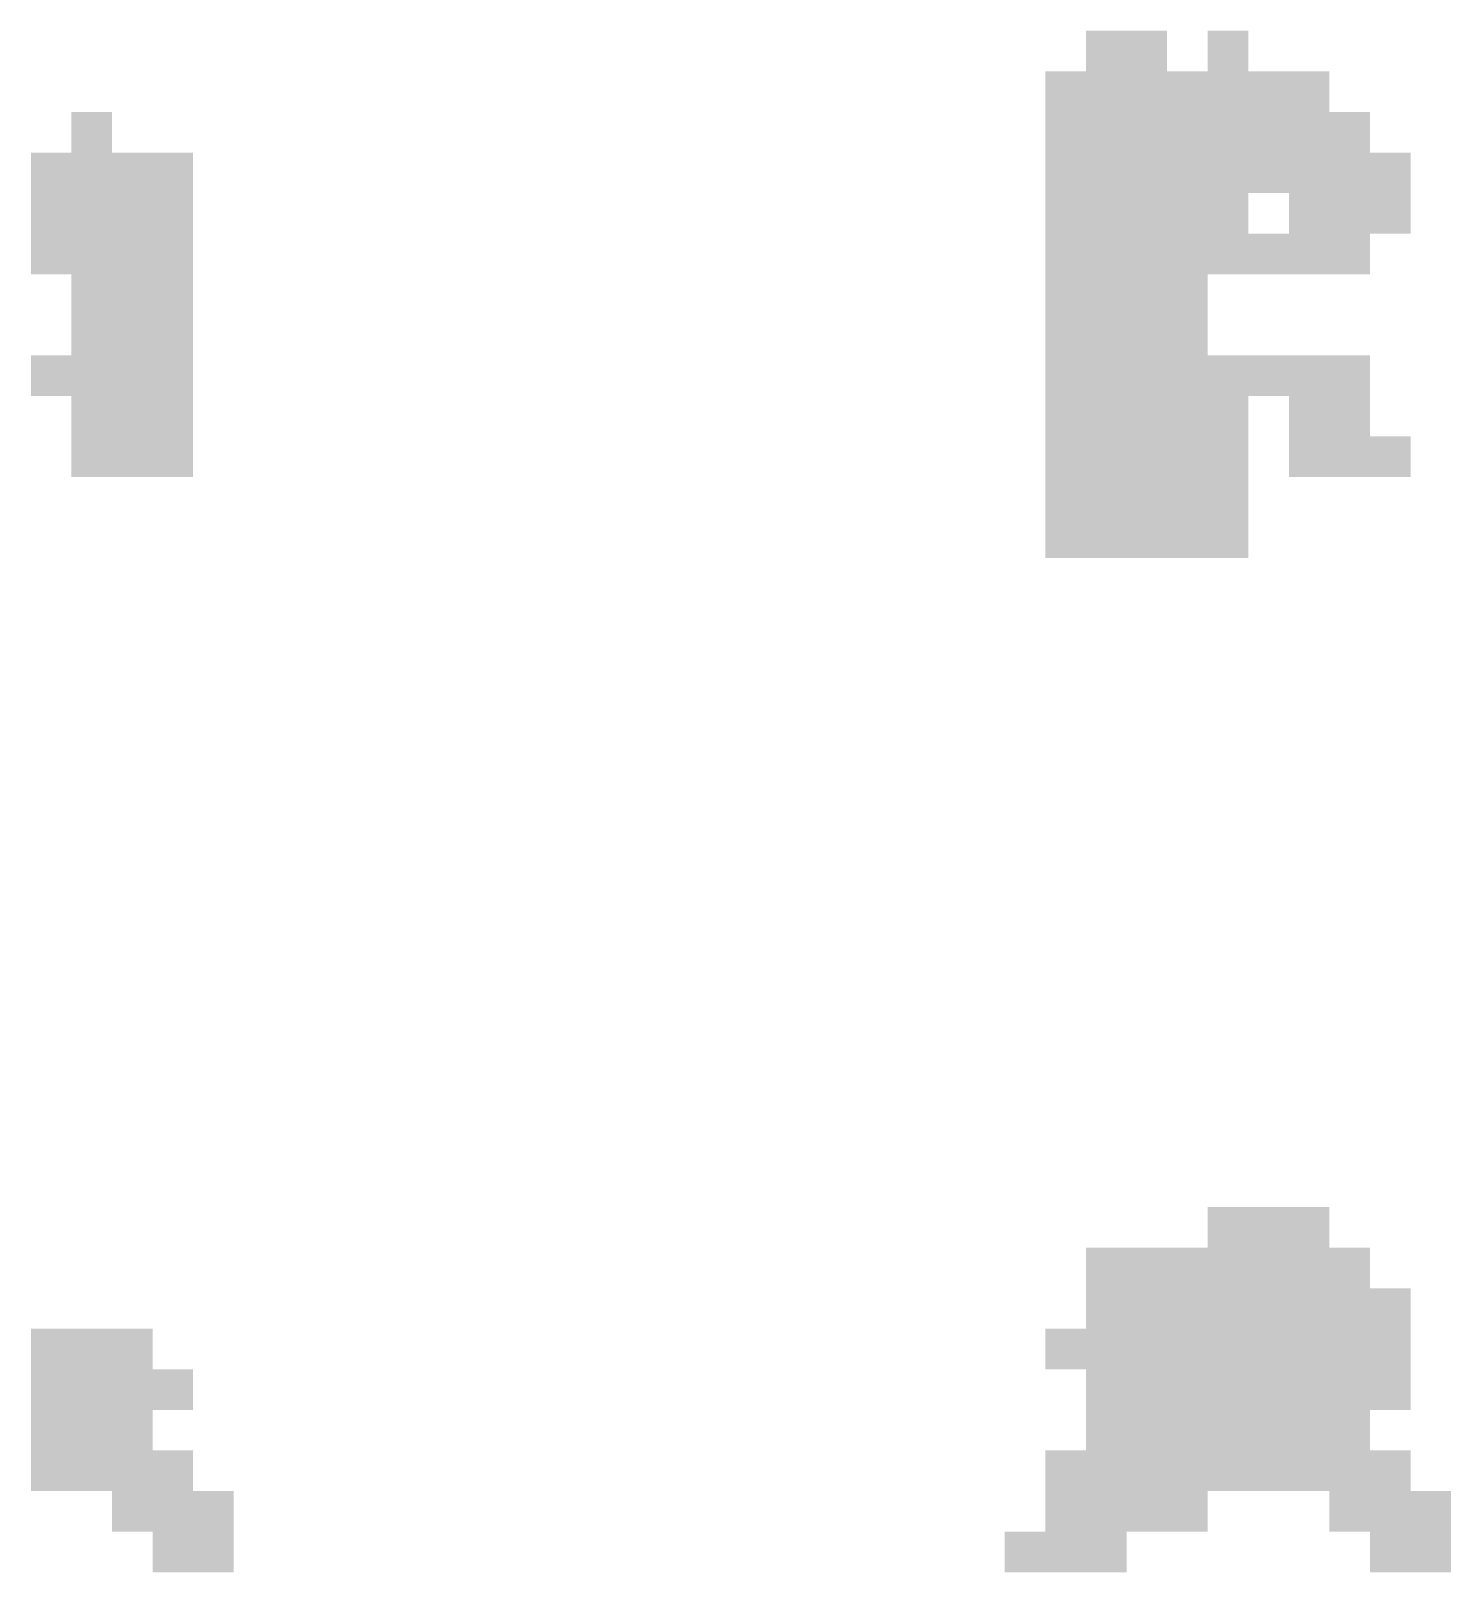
# Model space of a CAD drawing. Header units: metres. Extents: x -0.2 to 72.6, y -0.2 to 14.2.
# Drawn here: x 36.45 to 43.45, y -0.2 to 7.4 of the extents above; entities that cross this region are included whole.
import ezdxf

# ---------------------------------------------------------------- set-up
doc = ezdxf.new("R2010")
doc.units = ezdxf.units.M

msp = doc.modelspace()

# ---------------------------------------------------------------- hatches: boundary and pattern name
at = {"true_color": 0xff0000}
h = msp.add_hatch(color=7, dxfattribs=at)
h.dxf.hatch_style = 1
h.paths.add_polyline_path([(41.65, 7.2), (41.85, 7.2), (41.85, 7.4), (41.65, 7.4)])
h = msp.add_hatch(color=7, dxfattribs=at)
h.dxf.hatch_style = 1
h.paths.add_polyline_path([(41.85, 7.2), (42.05, 7.2), (42.05, 7.4), (41.85, 7.4)])
h = msp.add_hatch(color=7, dxfattribs=at)
h.dxf.hatch_style = 1
h.paths.add_polyline_path([(42.25, 7.2), (42.45, 7.2), (42.45, 7.4), (42.25, 7.4)])
h = msp.add_hatch(color=7, dxfattribs=at)
h.dxf.hatch_style = 1
h.paths.add_polyline_path([(41.45, 7), (41.65, 7), (41.65, 7.2), (41.45, 7.2)])
h = msp.add_hatch(color=7, dxfattribs=at)
h.dxf.hatch_style = 1
h.paths.add_polyline_path([(41.65, 7), (41.85, 7), (41.85, 7.2), (41.65, 7.2)])
h = msp.add_hatch(color=7, dxfattribs=at)
h.dxf.hatch_style = 1
h.paths.add_polyline_path([(41.85, 7), (42.05, 7), (42.05, 7.2), (41.85, 7.2)])
h = msp.add_hatch(color=7, dxfattribs=at)
h.dxf.hatch_style = 1
h.paths.add_polyline_path([(42.05, 7), (42.25, 7), (42.25, 7.2), (42.05, 7.2)])
h = msp.add_hatch(color=7, dxfattribs=at)
h.dxf.hatch_style = 1
h.paths.add_polyline_path([(42.25, 7), (42.45, 7), (42.45, 7.2), (42.25, 7.2)])
h = msp.add_hatch(color=7, dxfattribs=at)
h.dxf.hatch_style = 1
h.paths.add_polyline_path([(42.45, 7), (42.65, 7), (42.65, 7.2), (42.45, 7.2)])
h = msp.add_hatch(color=7, dxfattribs=at)
h.dxf.hatch_style = 1
h.paths.add_polyline_path([(42.65, 7), (42.85, 7), (42.85, 7.2), (42.65, 7.2)])
h = msp.add_hatch(color=7, dxfattribs=at)
h.dxf.hatch_style = 1
h.paths.add_polyline_path([(36.65, 6.8), (36.85, 6.8), (36.85, 7), (36.65, 7)])
h = msp.add_hatch(color=7, dxfattribs=at)
h.dxf.hatch_style = 1
h.paths.add_polyline_path([(41.45, 6.8), (41.65, 6.8), (41.65, 7), (41.45, 7)])
h = msp.add_hatch(color=7, dxfattribs=at)
h.dxf.hatch_style = 1
h.paths.add_polyline_path([(41.65, 6.8), (41.85, 6.8), (41.85, 7), (41.65, 7)])
h = msp.add_hatch(color=7, dxfattribs=at)
h.dxf.hatch_style = 1
h.paths.add_polyline_path([(41.85, 6.8), (42.05, 6.8), (42.05, 7), (41.85, 7)])
h = msp.add_hatch(color=7, dxfattribs=at)
h.dxf.hatch_style = 1
h.paths.add_polyline_path([(42.05, 6.8), (42.25, 6.8), (42.25, 7), (42.05, 7)])
h = msp.add_hatch(color=7, dxfattribs=at)
h.dxf.hatch_style = 1
h.paths.add_polyline_path([(42.25, 6.8), (42.45, 6.8), (42.45, 7), (42.25, 7)])
h = msp.add_hatch(color=7, dxfattribs=at)
h.dxf.hatch_style = 1
h.paths.add_polyline_path([(42.45, 6.8), (42.65, 6.8), (42.65, 7), (42.45, 7)])
h = msp.add_hatch(color=7, dxfattribs=at)
h.dxf.hatch_style = 1
h.paths.add_polyline_path([(42.65, 6.8), (42.85, 6.8), (42.85, 7), (42.65, 7)])
h = msp.add_hatch(color=7, dxfattribs=at)
h.dxf.hatch_style = 1
h.paths.add_polyline_path([(42.85, 6.8), (43.05, 6.8), (43.05, 7), (42.85, 7)])
h = msp.add_hatch(color=7, dxfattribs=at)
h.dxf.hatch_style = 1
h.paths.add_polyline_path([(36.45, 6.6), (36.65, 6.6), (36.65, 6.8), (36.45, 6.8)])
h = msp.add_hatch(color=7, dxfattribs=at)
h.dxf.hatch_style = 1
h.paths.add_polyline_path([(36.65, 6.6), (36.85, 6.6), (36.85, 6.8), (36.65, 6.8)])
h = msp.add_hatch(color=7, dxfattribs=at)
h.dxf.hatch_style = 1
h.paths.add_polyline_path([(36.85, 6.6), (37.05, 6.6), (37.05, 6.8), (36.85, 6.8)])
h = msp.add_hatch(color=7, dxfattribs=at)
h.dxf.hatch_style = 1
h.paths.add_polyline_path([(37.05, 6.6), (37.25, 6.6), (37.25, 6.8), (37.05, 6.8)])
h = msp.add_hatch(color=7, dxfattribs=at)
h.dxf.hatch_style = 1
h.paths.add_polyline_path([(41.45, 6.6), (41.65, 6.6), (41.65, 6.8), (41.45, 6.8)])
h = msp.add_hatch(color=7, dxfattribs=at)
h.dxf.hatch_style = 1
h.paths.add_polyline_path([(41.65, 6.6), (41.85, 6.6), (41.85, 6.8), (41.65, 6.8)])
at = {"true_color": 0x00ff00}
h = msp.add_hatch(color=7, dxfattribs=at)
h.dxf.hatch_style = 1
h.paths.add_polyline_path([(41.85, 6.6), (42.05, 6.6), (42.05, 6.8), (41.85, 6.8)])
h = msp.add_hatch(color=7, dxfattribs=at)
h.dxf.hatch_style = 1
h.paths.add_polyline_path([(42.05, 6.6), (42.25, 6.6), (42.25, 6.8), (42.05, 6.8)])
at = {"true_color": 0xff0000}
h = msp.add_hatch(color=7, dxfattribs=at)
h.dxf.hatch_style = 1
h.paths.add_polyline_path([(42.25, 6.6), (42.45, 6.6), (42.45, 6.8), (42.25, 6.8)])
h = msp.add_hatch(color=7, dxfattribs=at)
h.dxf.hatch_style = 1
h.paths.add_polyline_path([(42.45, 6.6), (42.65, 6.6), (42.65, 6.8), (42.45, 6.8)])
h = msp.add_hatch(color=7, dxfattribs=at)
h.dxf.hatch_style = 1
h.paths.add_polyline_path([(42.65, 6.6), (42.85, 6.6), (42.85, 6.8), (42.65, 6.8)])
h = msp.add_hatch(color=7, dxfattribs=at)
h.dxf.hatch_style = 1
h.paths.add_polyline_path([(42.85, 6.6), (43.05, 6.6), (43.05, 6.8), (42.85, 6.8)])
h = msp.add_hatch(color=7, dxfattribs=at)
h.dxf.hatch_style = 1
h.paths.add_polyline_path([(43.05, 6.6), (43.25, 6.6), (43.25, 6.8), (43.05, 6.8)])
h = msp.add_hatch(color=7, dxfattribs=at)
h.dxf.hatch_style = 1
h.paths.add_polyline_path([(36.45, 6.4), (36.65, 6.4), (36.65, 6.6), (36.45, 6.6)])
at = {"true_color": 0x00ff00}
h = msp.add_hatch(color=7, dxfattribs=at)
h.dxf.hatch_style = 1
h.paths.add_polyline_path([(36.65, 6.4), (36.85, 6.4), (36.85, 6.6), (36.65, 6.6)])
h = msp.add_hatch(color=7, dxfattribs=at)
h.dxf.hatch_style = 1
h.paths.add_polyline_path([(36.85, 6.4), (37.05, 6.4), (37.05, 6.6), (36.85, 6.6)])
at = {"true_color": 0xff0000}
h = msp.add_hatch(color=7, dxfattribs=at)
h.dxf.hatch_style = 1
h.paths.add_polyline_path([(37.05, 6.4), (37.25, 6.4), (37.25, 6.6), (37.05, 6.6)])
h = msp.add_hatch(color=7, dxfattribs=at)
h.dxf.hatch_style = 1
h.paths.add_polyline_path([(41.45, 6.4), (41.65, 6.4), (41.65, 6.6), (41.45, 6.6)])
at = {"true_color": 0x00ff00}
h = msp.add_hatch(color=7, dxfattribs=at)
h.dxf.hatch_style = 1
h.paths.add_polyline_path([(41.65, 6.4), (41.85, 6.4), (41.85, 6.6), (41.65, 6.6)])
at = {"true_color": 0xffff00}
h = msp.add_hatch(color=7, dxfattribs=at)
h.dxf.hatch_style = 1
h.paths.add_polyline_path([(41.85, 6.4), (42.05, 6.4), (42.05, 6.6), (41.85, 6.6)])
h = msp.add_hatch(color=7, dxfattribs=at)
h.dxf.hatch_style = 1
h.paths.add_polyline_path([(42.05, 6.4), (42.25, 6.4), (42.25, 6.6), (42.05, 6.6)])
at = {"true_color": 0xff0000}
h = msp.add_hatch(color=7, dxfattribs=at)
h.dxf.hatch_style = 1
h.paths.add_polyline_path([(42.25, 6.4), (42.45, 6.4), (42.45, 6.6), (42.25, 6.6)])
at = {"true_color": 0x00ff00}
h = msp.add_hatch(color=7, dxfattribs=at)
h.dxf.hatch_style = 1
h.paths.add_polyline_path([(42.65, 6.4), (42.85, 6.4), (42.85, 6.6), (42.65, 6.6)])
h = msp.add_hatch(color=7, dxfattribs=at)
h.dxf.hatch_style = 1
h.paths.add_polyline_path([(42.85, 6.4), (43.05, 6.4), (43.05, 6.6), (42.85, 6.6)])
at = {"true_color": 0xff0000}
h = msp.add_hatch(color=7, dxfattribs=at)
h.dxf.hatch_style = 1
h.paths.add_polyline_path([(43.05, 6.4), (43.25, 6.4), (43.25, 6.6), (43.05, 6.6)])
h = msp.add_hatch(color=7, dxfattribs=at)
h.dxf.hatch_style = 1
h.paths.add_polyline_path([(36.45, 6.2), (36.65, 6.2), (36.65, 6.4), (36.45, 6.4)])
at = {"true_color": 0x00ff00}
h = msp.add_hatch(color=7, dxfattribs=at)
h.dxf.hatch_style = 1
h.paths.add_polyline_path([(36.65, 6.2), (36.85, 6.2), (36.85, 6.4), (36.65, 6.4)])
h = msp.add_hatch(color=7, dxfattribs=at)
h.dxf.hatch_style = 1
h.paths.add_polyline_path([(36.85, 6.2), (37.05, 6.2), (37.05, 6.4), (36.85, 6.4)])
at = {"true_color": 0xff0000}
h = msp.add_hatch(color=7, dxfattribs=at)
h.dxf.hatch_style = 1
h.paths.add_polyline_path([(37.05, 6.2), (37.25, 6.2), (37.25, 6.4), (37.05, 6.4)])
h = msp.add_hatch(color=7, dxfattribs=at)
h.dxf.hatch_style = 1
h.paths.add_polyline_path([(41.45, 6.2), (41.65, 6.2), (41.65, 6.4), (41.45, 6.4)])
at = {"true_color": 0x00ff00}
h = msp.add_hatch(color=7, dxfattribs=at)
h.dxf.hatch_style = 1
h.paths.add_polyline_path([(41.65, 6.2), (41.85, 6.2), (41.85, 6.4), (41.65, 6.4)])
at = {"true_color": 0xffff00}
h = msp.add_hatch(color=7, dxfattribs=at)
h.dxf.hatch_style = 1
h.paths.add_polyline_path([(41.85, 6.2), (42.05, 6.2), (42.05, 6.4), (41.85, 6.4)])
h = msp.add_hatch(color=7, dxfattribs=at)
h.dxf.hatch_style = 1
h.paths.add_polyline_path([(42.05, 6.2), (42.25, 6.2), (42.25, 6.4), (42.05, 6.4)])
at = {"true_color": 0xff0000}
h = msp.add_hatch(color=7, dxfattribs=at)
h.dxf.hatch_style = 1
h.paths.add_polyline_path([(42.25, 6.2), (42.45, 6.2), (42.45, 6.4), (42.25, 6.4)])
h = msp.add_hatch(color=7, dxfattribs=at)
h.dxf.hatch_style = 1
h.paths.add_polyline_path([(42.45, 6.2), (42.65, 6.2), (42.65, 6.4), (42.45, 6.4)])
at = {"true_color": 0x00ff00}
h = msp.add_hatch(color=7, dxfattribs=at)
h.dxf.hatch_style = 1
h.paths.add_polyline_path([(42.65, 6.2), (42.85, 6.2), (42.85, 6.4), (42.65, 6.4)])
at = {"true_color": 0xff0000}
h = msp.add_hatch(color=7, dxfattribs=at)
h.dxf.hatch_style = 1
h.paths.add_polyline_path([(42.85, 6.2), (43.05, 6.2), (43.05, 6.4), (42.85, 6.4)])
h = msp.add_hatch(color=7, dxfattribs=at)
h.dxf.hatch_style = 1
h.paths.add_polyline_path([(36.65, 6), (36.85, 6), (36.85, 6.2), (36.65, 6.2)])
h = msp.add_hatch(color=7, dxfattribs=at)
h.dxf.hatch_style = 1
h.paths.add_polyline_path([(36.85, 6), (37.05, 6), (37.05, 6.2), (36.85, 6.2)])
h = msp.add_hatch(color=7, dxfattribs=at)
h.dxf.hatch_style = 1
h.paths.add_polyline_path([(37.05, 6), (37.25, 6), (37.25, 6.2), (37.05, 6.2)])
h = msp.add_hatch(color=7, dxfattribs=at)
h.dxf.hatch_style = 1
h.paths.add_polyline_path([(41.45, 6), (41.65, 6), (41.65, 6.2), (41.45, 6.2)])
at = {"true_color": 0x00ff00}
h = msp.add_hatch(color=7, dxfattribs=at)
h.dxf.hatch_style = 1
h.paths.add_polyline_path([(41.65, 6), (41.85, 6), (41.85, 6.2), (41.65, 6.2)])
h = msp.add_hatch(color=7, dxfattribs=at)
h.dxf.hatch_style = 1
h.paths.add_polyline_path([(41.85, 6), (42.05, 6), (42.05, 6.2), (41.85, 6.2)])
at = {"true_color": 0xff0000}
h = msp.add_hatch(color=7, dxfattribs=at)
h.dxf.hatch_style = 1
h.paths.add_polyline_path([(42.05, 6), (42.25, 6), (42.25, 6.2), (42.05, 6.2)])
h = msp.add_hatch(color=7, dxfattribs=at)
h.dxf.hatch_style = 1
h.paths.add_polyline_path([(36.65, 5.8), (36.85, 5.8), (36.85, 6), (36.65, 6)])
h = msp.add_hatch(color=7, dxfattribs=at)
h.dxf.hatch_style = 1
h.paths.add_polyline_path([(36.85, 5.8), (37.05, 5.8), (37.05, 6), (36.85, 6)])
h = msp.add_hatch(color=7, dxfattribs=at)
h.dxf.hatch_style = 1
h.paths.add_polyline_path([(37.05, 5.8), (37.25, 5.8), (37.25, 6), (37.05, 6)])
h = msp.add_hatch(color=7, dxfattribs=at)
h.dxf.hatch_style = 1
h.paths.add_polyline_path([(41.45, 5.8), (41.65, 5.8), (41.65, 6), (41.45, 6)])
at = {"true_color": 0x00ff00}
h = msp.add_hatch(color=7, dxfattribs=at)
h.dxf.hatch_style = 1
h.paths.add_polyline_path([(41.65, 5.8), (41.85, 5.8), (41.85, 6), (41.65, 6)])
h = msp.add_hatch(color=7, dxfattribs=at)
h.dxf.hatch_style = 1
h.paths.add_polyline_path([(41.85, 5.8), (42.05, 5.8), (42.05, 6), (41.85, 6)])
at = {"true_color": 0xff0000}
h = msp.add_hatch(color=7, dxfattribs=at)
h.dxf.hatch_style = 1
h.paths.add_polyline_path([(42.05, 5.8), (42.25, 5.8), (42.25, 6), (42.05, 6)])
h = msp.add_hatch(color=7, dxfattribs=at)
h.dxf.hatch_style = 1
h.paths.add_polyline_path([(36.45, 5.6), (36.65, 5.6), (36.65, 5.8), (36.45, 5.8)])
at = {"true_color": 0x00ff00}
h = msp.add_hatch(color=7, dxfattribs=at)
h.dxf.hatch_style = 1
h.paths.add_polyline_path([(36.65, 5.6), (36.85, 5.6), (36.85, 5.8), (36.65, 5.8)])
h = msp.add_hatch(color=7, dxfattribs=at)
h.dxf.hatch_style = 1
h.paths.add_polyline_path([(36.85, 5.6), (37.05, 5.6), (37.05, 5.8), (36.85, 5.8)])
at = {"true_color": 0xff0000}
h = msp.add_hatch(color=7, dxfattribs=at)
h.dxf.hatch_style = 1
h.paths.add_polyline_path([(37.05, 5.6), (37.25, 5.6), (37.25, 5.8), (37.05, 5.8)])
h = msp.add_hatch(color=7, dxfattribs=at)
h.dxf.hatch_style = 1
h.paths.add_polyline_path([(41.45, 5.6), (41.65, 5.6), (41.65, 5.8), (41.45, 5.8)])
at = {"true_color": 0x00ff00}
h = msp.add_hatch(color=7, dxfattribs=at)
h.dxf.hatch_style = 1
h.paths.add_polyline_path([(41.65, 5.6), (41.85, 5.6), (41.85, 5.8), (41.65, 5.8)])
at = {"true_color": 0xffff00}
h = msp.add_hatch(color=7, dxfattribs=at)
h.dxf.hatch_style = 1
h.paths.add_polyline_path([(41.85, 5.6), (42.05, 5.6), (42.05, 5.8), (41.85, 5.8)])
h = msp.add_hatch(color=7, dxfattribs=at)
h.dxf.hatch_style = 1
h.paths.add_polyline_path([(42.05, 5.6), (42.25, 5.6), (42.25, 5.8), (42.05, 5.8)])
at = {"true_color": 0xff0000}
h = msp.add_hatch(color=7, dxfattribs=at)
h.dxf.hatch_style = 1
h.paths.add_polyline_path([(42.25, 5.6), (42.45, 5.6), (42.45, 5.8), (42.25, 5.8)])
h = msp.add_hatch(color=7, dxfattribs=at)
h.dxf.hatch_style = 1
h.paths.add_polyline_path([(42.45, 5.6), (42.65, 5.6), (42.65, 5.8), (42.45, 5.8)])
h = msp.add_hatch(color=7, dxfattribs=at)
h.dxf.hatch_style = 1
h.paths.add_polyline_path([(42.65, 5.6), (42.85, 5.6), (42.85, 5.8), (42.65, 5.8)])
h = msp.add_hatch(color=7, dxfattribs=at)
h.dxf.hatch_style = 1
h.paths.add_polyline_path([(42.85, 5.6), (43.05, 5.6), (43.05, 5.8), (42.85, 5.8)])
at = {"true_color": 0x00ff00}
h = msp.add_hatch(color=7, dxfattribs=at)
h.dxf.hatch_style = 1
h.paths.add_polyline_path([(36.65, 5.4), (36.85, 5.4), (36.85, 5.6), (36.65, 5.6)])
h = msp.add_hatch(color=7, dxfattribs=at)
h.dxf.hatch_style = 1
h.paths.add_polyline_path([(36.85, 5.4), (37.05, 5.4), (37.05, 5.6), (36.85, 5.6)])
at = {"true_color": 0xff0000}
h = msp.add_hatch(color=7, dxfattribs=at)
h.dxf.hatch_style = 1
h.paths.add_polyline_path([(37.05, 5.4), (37.25, 5.4), (37.25, 5.6), (37.05, 5.6)])
h = msp.add_hatch(color=7, dxfattribs=at)
h.dxf.hatch_style = 1
h.paths.add_polyline_path([(41.45, 5.4), (41.65, 5.4), (41.65, 5.6), (41.45, 5.6)])
h = msp.add_hatch(color=7, dxfattribs=at)
h.dxf.hatch_style = 1
h.paths.add_polyline_path([(41.65, 5.4), (41.85, 5.4), (41.85, 5.6), (41.65, 5.6)])
at = {"true_color": 0xffff00}
h = msp.add_hatch(color=7, dxfattribs=at)
h.dxf.hatch_style = 1
h.paths.add_polyline_path([(41.85, 5.4), (42.05, 5.4), (42.05, 5.6), (41.85, 5.6)])
at = {"true_color": 0x0000ff}
h = msp.add_hatch(color=7, dxfattribs=at)
h.dxf.hatch_style = 1
h.paths.add_polyline_path([(42.05, 5.4), (42.25, 5.4), (42.25, 5.6), (42.05, 5.6)])
at = {"true_color": 0xff0000}
h = msp.add_hatch(color=7, dxfattribs=at)
h.dxf.hatch_style = 1
h.paths.add_polyline_path([(42.25, 5.4), (42.45, 5.4), (42.45, 5.6), (42.25, 5.6)])
h = msp.add_hatch(color=7, dxfattribs=at)
h.dxf.hatch_style = 1
h.paths.add_polyline_path([(42.65, 5.4), (42.85, 5.4), (42.85, 5.6), (42.65, 5.6)])
h = msp.add_hatch(color=7, dxfattribs=at)
h.dxf.hatch_style = 1
h.paths.add_polyline_path([(42.85, 5.4), (43.05, 5.4), (43.05, 5.6), (42.85, 5.6)])
h = msp.add_hatch(color=7, dxfattribs=at)
h.dxf.hatch_style = 1
h.paths.add_polyline_path([(36.65, 5.2), (36.85, 5.2), (36.85, 5.4), (36.65, 5.4)])
h = msp.add_hatch(color=7, dxfattribs=at)
h.dxf.hatch_style = 1
h.paths.add_polyline_path([(36.85, 5.2), (37.05, 5.2), (37.05, 5.4), (36.85, 5.4)])
h = msp.add_hatch(color=7, dxfattribs=at)
h.dxf.hatch_style = 1
h.paths.add_polyline_path([(37.05, 5.2), (37.25, 5.2), (37.25, 5.4), (37.05, 5.4)])
h = msp.add_hatch(color=7, dxfattribs=at)
h.dxf.hatch_style = 1
h.paths.add_polyline_path([(41.45, 5.2), (41.65, 5.2), (41.65, 5.4), (41.45, 5.4)])
h = msp.add_hatch(color=7, dxfattribs=at)
h.dxf.hatch_style = 1
h.paths.add_polyline_path([(41.65, 5.2), (41.85, 5.2), (41.85, 5.4), (41.65, 5.4)])
at = {"true_color": 0x00ff00}
h = msp.add_hatch(color=7, dxfattribs=at)
h.dxf.hatch_style = 1
h.paths.add_polyline_path([(41.85, 5.2), (42.05, 5.2), (42.05, 5.4), (41.85, 5.4)])
at = {"true_color": 0xff0000}
h = msp.add_hatch(color=7, dxfattribs=at)
h.dxf.hatch_style = 1
h.paths.add_polyline_path([(42.05, 5.2), (42.25, 5.2), (42.25, 5.4), (42.05, 5.4)])
h = msp.add_hatch(color=7, dxfattribs=at)
h.dxf.hatch_style = 1
h.paths.add_polyline_path([(42.25, 5.2), (42.45, 5.2), (42.45, 5.4), (42.25, 5.4)])
h = msp.add_hatch(color=7, dxfattribs=at)
h.dxf.hatch_style = 1
h.paths.add_polyline_path([(42.65, 5.2), (42.85, 5.2), (42.85, 5.4), (42.65, 5.4)])
h = msp.add_hatch(color=7, dxfattribs=at)
h.dxf.hatch_style = 1
h.paths.add_polyline_path([(42.85, 5.2), (43.05, 5.2), (43.05, 5.4), (42.85, 5.4)])
h = msp.add_hatch(color=7, dxfattribs=at)
h.dxf.hatch_style = 1
h.paths.add_polyline_path([(43.05, 5.2), (43.25, 5.2), (43.25, 5.4), (43.05, 5.4)])
h = msp.add_hatch(color=7, dxfattribs=at)
h.dxf.hatch_style = 1
h.paths.add_polyline_path([(41.45, 5), (41.65, 5), (41.65, 5.2), (41.45, 5.2)])
h = msp.add_hatch(color=7, dxfattribs=at)
h.dxf.hatch_style = 1
h.paths.add_polyline_path([(41.65, 5), (41.85, 5), (41.85, 5.2), (41.65, 5.2)])
h = msp.add_hatch(color=7, dxfattribs=at)
h.dxf.hatch_style = 1
h.paths.add_polyline_path([(41.85, 5), (42.05, 5), (42.05, 5.2), (41.85, 5.2)])
h = msp.add_hatch(color=7, dxfattribs=at)
h.dxf.hatch_style = 1
h.paths.add_polyline_path([(42.05, 5), (42.25, 5), (42.25, 5.2), (42.05, 5.2)])
h = msp.add_hatch(color=7, dxfattribs=at)
h.dxf.hatch_style = 1
h.paths.add_polyline_path([(42.25, 5), (42.45, 5), (42.45, 5.2), (42.25, 5.2)])
h = msp.add_hatch(color=7, dxfattribs=at)
h.dxf.hatch_style = 1
h.paths.add_polyline_path([(41.45, 4.8), (41.65, 4.8), (41.65, 5), (41.45, 5)])
h = msp.add_hatch(color=7, dxfattribs=at)
h.dxf.hatch_style = 1
h.paths.add_polyline_path([(41.65, 4.8), (41.85, 4.8), (41.85, 5), (41.65, 5)])
h = msp.add_hatch(color=7, dxfattribs=at)
h.dxf.hatch_style = 1
h.paths.add_polyline_path([(41.85, 4.8), (42.05, 4.8), (42.05, 5), (41.85, 5)])
h = msp.add_hatch(color=7, dxfattribs=at)
h.dxf.hatch_style = 1
h.paths.add_polyline_path([(42.05, 4.8), (42.25, 4.8), (42.25, 5), (42.05, 5)])
h = msp.add_hatch(color=7, dxfattribs=at)
h.dxf.hatch_style = 1
h.paths.add_polyline_path([(42.25, 4.8), (42.45, 4.8), (42.45, 5), (42.25, 5)])
h = msp.add_hatch(color=7, dxfattribs=at)
h.dxf.hatch_style = 1
h.paths.add_polyline_path([(42.25, 1.4), (42.45, 1.4), (42.45, 1.6), (42.25, 1.6)])
h = msp.add_hatch(color=7, dxfattribs=at)
h.dxf.hatch_style = 1
h.paths.add_polyline_path([(42.45, 1.4), (42.65, 1.4), (42.65, 1.6), (42.45, 1.6)])
h = msp.add_hatch(color=7, dxfattribs=at)
h.dxf.hatch_style = 1
h.paths.add_polyline_path([(42.65, 1.4), (42.85, 1.4), (42.85, 1.6), (42.65, 1.6)])
h = msp.add_hatch(color=7, dxfattribs=at)
h.dxf.hatch_style = 1
h.paths.add_polyline_path([(41.65, 1.2), (41.85, 1.2), (41.85, 1.4), (41.65, 1.4)])
h = msp.add_hatch(color=7, dxfattribs=at)
h.dxf.hatch_style = 1
h.paths.add_polyline_path([(41.85, 1.2), (42.05, 1.2), (42.05, 1.4), (41.85, 1.4)])
h = msp.add_hatch(color=7, dxfattribs=at)
h.dxf.hatch_style = 1
h.paths.add_polyline_path([(42.05, 1.2), (42.25, 1.2), (42.25, 1.4), (42.05, 1.4)])
h = msp.add_hatch(color=7, dxfattribs=at)
h.dxf.hatch_style = 1
h.paths.add_polyline_path([(42.25, 1.2), (42.45, 1.2), (42.45, 1.4), (42.25, 1.4)])
h = msp.add_hatch(color=7, dxfattribs=at)
h.dxf.hatch_style = 1
h.paths.add_polyline_path([(42.45, 1.2), (42.65, 1.2), (42.65, 1.4), (42.45, 1.4)])
h = msp.add_hatch(color=7, dxfattribs=at)
h.dxf.hatch_style = 1
h.paths.add_polyline_path([(42.65, 1.2), (42.85, 1.2), (42.85, 1.4), (42.65, 1.4)])
h = msp.add_hatch(color=7, dxfattribs=at)
h.dxf.hatch_style = 1
h.paths.add_polyline_path([(42.85, 1.2), (43.05, 1.2), (43.05, 1.4), (42.85, 1.4)])
h = msp.add_hatch(color=7, dxfattribs=at)
h.dxf.hatch_style = 1
h.paths.add_polyline_path([(41.65, 1), (41.85, 1), (41.85, 1.2), (41.65, 1.2)])
h = msp.add_hatch(color=7, dxfattribs=at)
h.dxf.hatch_style = 1
h.paths.add_polyline_path([(41.85, 1), (42.05, 1), (42.05, 1.2), (41.85, 1.2)])
h = msp.add_hatch(color=7, dxfattribs=at)
h.dxf.hatch_style = 1
h.paths.add_polyline_path([(42.05, 1), (42.25, 1), (42.25, 1.2), (42.05, 1.2)])
h = msp.add_hatch(color=7, dxfattribs=at)
h.dxf.hatch_style = 1
h.paths.add_polyline_path([(42.25, 1), (42.45, 1), (42.45, 1.2), (42.25, 1.2)])
h = msp.add_hatch(color=7, dxfattribs=at)
h.dxf.hatch_style = 1
h.paths.add_polyline_path([(42.45, 1), (42.65, 1), (42.65, 1.2), (42.45, 1.2)])
h = msp.add_hatch(color=7, dxfattribs=at)
h.dxf.hatch_style = 1
h.paths.add_polyline_path([(42.65, 1), (42.85, 1), (42.85, 1.2), (42.65, 1.2)])
h = msp.add_hatch(color=7, dxfattribs=at)
h.dxf.hatch_style = 1
h.paths.add_polyline_path([(42.85, 1), (43.05, 1), (43.05, 1.2), (42.85, 1.2)])
h = msp.add_hatch(color=7, dxfattribs=at)
h.dxf.hatch_style = 1
h.paths.add_polyline_path([(43.05, 1), (43.25, 1), (43.25, 1.2), (43.05, 1.2)])
h = msp.add_hatch(color=7, dxfattribs=at)
h.dxf.hatch_style = 1
h.paths.add_polyline_path([(36.45, 0.8), (36.65, 0.8), (36.65, 1), (36.45, 1)])
h = msp.add_hatch(color=7, dxfattribs=at)
h.dxf.hatch_style = 1
h.paths.add_polyline_path([(36.65, 0.8), (36.85, 0.8), (36.85, 1), (36.65, 1)])
h = msp.add_hatch(color=7, dxfattribs=at)
h.dxf.hatch_style = 1
h.paths.add_polyline_path([(36.85, 0.8), (37.05, 0.8), (37.05, 1), (36.85, 1)])
h = msp.add_hatch(color=7, dxfattribs=at)
h.dxf.hatch_style = 1
h.paths.add_polyline_path([(41.45, 0.8), (41.65, 0.8), (41.65, 1), (41.45, 1)])
h = msp.add_hatch(color=7, dxfattribs=at)
h.dxf.hatch_style = 1
h.paths.add_polyline_path([(41.65, 0.8), (41.85, 0.8), (41.85, 1), (41.65, 1)])
at = {"true_color": 0x00ff00}
h = msp.add_hatch(color=7, dxfattribs=at)
h.dxf.hatch_style = 1
h.paths.add_polyline_path([(41.85, 0.8), (42.05, 0.8), (42.05, 1), (41.85, 1)])
h = msp.add_hatch(color=7, dxfattribs=at)
h.dxf.hatch_style = 1
h.paths.add_polyline_path([(42.05, 0.8), (42.25, 0.8), (42.25, 1), (42.05, 1)])
at = {"true_color": 0xff0000}
h = msp.add_hatch(color=7, dxfattribs=at)
h.dxf.hatch_style = 1
h.paths.add_polyline_path([(42.25, 0.8), (42.45, 0.8), (42.45, 1), (42.25, 1)])
h = msp.add_hatch(color=7, dxfattribs=at)
h.dxf.hatch_style = 1
h.paths.add_polyline_path([(42.45, 0.8), (42.65, 0.8), (42.65, 1), (42.45, 1)])
h = msp.add_hatch(color=7, dxfattribs=at)
h.dxf.hatch_style = 1
h.paths.add_polyline_path([(42.65, 0.8), (42.85, 0.8), (42.85, 1), (42.65, 1)])
h = msp.add_hatch(color=7, dxfattribs=at)
h.dxf.hatch_style = 1
h.paths.add_polyline_path([(42.85, 0.8), (43.05, 0.8), (43.05, 1), (42.85, 1)])
h = msp.add_hatch(color=7, dxfattribs=at)
h.dxf.hatch_style = 1
h.paths.add_polyline_path([(43.05, 0.8), (43.25, 0.8), (43.25, 1), (43.05, 1)])
h = msp.add_hatch(color=7, dxfattribs=at)
h.dxf.hatch_style = 1
h.paths.add_polyline_path([(36.45, 0.6), (36.65, 0.6), (36.65, 0.8), (36.45, 0.8)])
at = {"true_color": 0x00ff00}
h = msp.add_hatch(color=7, dxfattribs=at)
h.dxf.hatch_style = 1
h.paths.add_polyline_path([(36.65, 0.6), (36.85, 0.6), (36.85, 0.8), (36.65, 0.8)])
at = {"true_color": 0xff0000}
h = msp.add_hatch(color=7, dxfattribs=at)
h.dxf.hatch_style = 1
h.paths.add_polyline_path([(36.85, 0.6), (37.05, 0.6), (37.05, 0.8), (36.85, 0.8)])
h = msp.add_hatch(color=7, dxfattribs=at)
h.dxf.hatch_style = 1
h.paths.add_polyline_path([(37.05, 0.6), (37.25, 0.6), (37.25, 0.8), (37.05, 0.8)])
h = msp.add_hatch(color=7, dxfattribs=at)
h.dxf.hatch_style = 1
h.paths.add_polyline_path([(41.65, 0.6), (41.85, 0.6), (41.85, 0.8), (41.65, 0.8)])
at = {"true_color": 0x00ff00}
h = msp.add_hatch(color=7, dxfattribs=at)
h.dxf.hatch_style = 1
h.paths.add_polyline_path([(41.85, 0.6), (42.05, 0.6), (42.05, 0.8), (41.85, 0.8)])
h = msp.add_hatch(color=7, dxfattribs=at)
h.dxf.hatch_style = 1
h.paths.add_polyline_path([(42.05, 0.6), (42.25, 0.6), (42.25, 0.8), (42.05, 0.8)])
h = msp.add_hatch(color=7, dxfattribs=at)
h.dxf.hatch_style = 1
h.paths.add_polyline_path([(42.25, 0.6), (42.45, 0.6), (42.45, 0.8), (42.25, 0.8)])
at = {"true_color": 0xff0000}
h = msp.add_hatch(color=7, dxfattribs=at)
h.dxf.hatch_style = 1
h.paths.add_polyline_path([(42.45, 0.6), (42.65, 0.6), (42.65, 0.8), (42.45, 0.8)])
at = {"true_color": 0x00ff00}
h = msp.add_hatch(color=7, dxfattribs=at)
h.dxf.hatch_style = 1
h.paths.add_polyline_path([(42.65, 0.6), (42.85, 0.6), (42.85, 0.8), (42.65, 0.8)])
at = {"true_color": 0xff0000}
h = msp.add_hatch(color=7, dxfattribs=at)
h.dxf.hatch_style = 1
h.paths.add_polyline_path([(42.85, 0.6), (43.05, 0.6), (43.05, 0.8), (42.85, 0.8)])
h = msp.add_hatch(color=7, dxfattribs=at)
h.dxf.hatch_style = 1
h.paths.add_polyline_path([(43.05, 0.6), (43.25, 0.6), (43.25, 0.8), (43.05, 0.8)])
h = msp.add_hatch(color=7, dxfattribs=at)
h.dxf.hatch_style = 1
h.paths.add_polyline_path([(36.45, 0.4), (36.65, 0.4), (36.65, 0.6), (36.45, 0.6)])
at = {"true_color": 0xffff00}
h = msp.add_hatch(color=7, dxfattribs=at)
h.dxf.hatch_style = 1
h.paths.add_polyline_path([(36.65, 0.4), (36.85, 0.4), (36.85, 0.6), (36.65, 0.6)])
at = {"true_color": 0x00ff00}
h = msp.add_hatch(color=7, dxfattribs=at)
h.dxf.hatch_style = 1
h.paths.add_polyline_path([(36.85, 0.4), (37.05, 0.4), (37.05, 0.6), (36.85, 0.6)])
at = {"true_color": 0xff0000}
h = msp.add_hatch(color=7, dxfattribs=at)
h.dxf.hatch_style = 1
h.paths.add_polyline_path([(41.65, 0.4), (41.85, 0.4), (41.85, 0.6), (41.65, 0.6)])
at = {"true_color": 0xffff00}
h = msp.add_hatch(color=7, dxfattribs=at)
h.dxf.hatch_style = 1
h.paths.add_polyline_path([(41.85, 0.4), (42.05, 0.4), (42.05, 0.6), (41.85, 0.6)])
h = msp.add_hatch(color=7, dxfattribs=at)
h.dxf.hatch_style = 1
h.paths.add_polyline_path([(42.05, 0.4), (42.25, 0.4), (42.25, 0.6), (42.05, 0.6)])
at = {"true_color": 0xff0000}
h = msp.add_hatch(color=7, dxfattribs=at)
h.dxf.hatch_style = 1
h.paths.add_polyline_path([(42.25, 0.4), (42.45, 0.4), (42.45, 0.6), (42.25, 0.6)])
h = msp.add_hatch(color=7, dxfattribs=at)
h.dxf.hatch_style = 1
h.paths.add_polyline_path([(42.45, 0.4), (42.65, 0.4), (42.65, 0.6), (42.45, 0.6)])
at = {"true_color": 0x00ff00}
h = msp.add_hatch(color=7, dxfattribs=at)
h.dxf.hatch_style = 1
h.paths.add_polyline_path([(42.65, 0.4), (42.85, 0.4), (42.85, 0.6), (42.65, 0.6)])
h = msp.add_hatch(color=7, dxfattribs=at)
h.dxf.hatch_style = 1
h.paths.add_polyline_path([(42.85, 0.4), (43.05, 0.4), (43.05, 0.6), (42.85, 0.6)])
h = msp.add_hatch(color=7, dxfattribs=at)
h.dxf.hatch_style = 1
h.paths.add_polyline_path([(36.45, 0.2), (36.65, 0.2), (36.65, 0.4), (36.45, 0.4)])
at = {"true_color": 0x0000ff}
h = msp.add_hatch(color=7, dxfattribs=at)
h.dxf.hatch_style = 1
h.paths.add_polyline_path([(36.65, 0.2), (36.85, 0.2), (36.85, 0.4), (36.65, 0.4)])
at = {"true_color": 0x00ff00}
h = msp.add_hatch(color=7, dxfattribs=at)
h.dxf.hatch_style = 1
h.paths.add_polyline_path([(36.85, 0.2), (37.05, 0.2), (37.05, 0.4), (36.85, 0.4)])
at = {"true_color": 0xff0000}
h = msp.add_hatch(color=7, dxfattribs=at)
h.dxf.hatch_style = 1
h.paths.add_polyline_path([(37.05, 0.2), (37.25, 0.2), (37.25, 0.4), (37.05, 0.4)])
h = msp.add_hatch(color=7, dxfattribs=at)
h.dxf.hatch_style = 1
h.paths.add_polyline_path([(41.45, 0.2), (41.65, 0.2), (41.65, 0.4), (41.45, 0.4)])
h = msp.add_hatch(color=7, dxfattribs=at)
h.dxf.hatch_style = 1
h.paths.add_polyline_path([(41.65, 0.2), (41.85, 0.2), (41.85, 0.4), (41.65, 0.4)])
at = {"true_color": 0xffff00}
h = msp.add_hatch(color=7, dxfattribs=at)
h.dxf.hatch_style = 1
h.paths.add_polyline_path([(41.85, 0.2), (42.05, 0.2), (42.05, 0.4), (41.85, 0.4)])
h = msp.add_hatch(color=7, dxfattribs=at)
h.dxf.hatch_style = 1
h.paths.add_polyline_path([(42.05, 0.2), (42.25, 0.2), (42.25, 0.4), (42.05, 0.4)])
at = {"true_color": 0x00ff00}
h = msp.add_hatch(color=7, dxfattribs=at)
h.dxf.hatch_style = 1
h.paths.add_polyline_path([(42.25, 0.2), (42.45, 0.2), (42.45, 0.4), (42.25, 0.4)])
h = msp.add_hatch(color=7, dxfattribs=at)
h.dxf.hatch_style = 1
h.paths.add_polyline_path([(42.45, 0.2), (42.65, 0.2), (42.65, 0.4), (42.45, 0.4)])
h = msp.add_hatch(color=7, dxfattribs=at)
h.dxf.hatch_style = 1
h.paths.add_polyline_path([(42.65, 0.2), (42.85, 0.2), (42.85, 0.4), (42.65, 0.4)])
h = msp.add_hatch(color=7, dxfattribs=at)
h.dxf.hatch_style = 1
h.paths.add_polyline_path([(42.85, 0.2), (43.05, 0.2), (43.05, 0.4), (42.85, 0.4)])
at = {"true_color": 0xff0000}
h = msp.add_hatch(color=7, dxfattribs=at)
h.dxf.hatch_style = 1
h.paths.add_polyline_path([(43.05, 0.2), (43.25, 0.2), (43.25, 0.4), (43.05, 0.4)])
h = msp.add_hatch(color=7, dxfattribs=at)
h.dxf.hatch_style = 1
h.paths.add_polyline_path([(36.85, 0), (37.05, 0), (37.05, 0.2), (36.85, 0.2)])
h = msp.add_hatch(color=7, dxfattribs=at)
h.dxf.hatch_style = 1
h.paths.add_polyline_path([(37.05, 0), (37.25, 0), (37.25, 0.2), (37.05, 0.2)])
h = msp.add_hatch(color=7, dxfattribs=at)
h.dxf.hatch_style = 1
h.paths.add_polyline_path([(37.25, 0), (37.45, 0), (37.45, 0.2), (37.25, 0.2)])
h = msp.add_hatch(color=7, dxfattribs=at)
h.dxf.hatch_style = 1
h.paths.add_polyline_path([(41.45, 0), (41.65, 0), (41.65, 0.2), (41.45, 0.2)])
h = msp.add_hatch(color=7, dxfattribs=at)
h.dxf.hatch_style = 1
h.paths.add_polyline_path([(41.65, 0), (41.85, 0), (41.85, 0.2), (41.65, 0.2)])
h = msp.add_hatch(color=7, dxfattribs=at)
h.dxf.hatch_style = 1
h.paths.add_polyline_path([(41.85, 0), (42.05, 0), (42.05, 0.2), (41.85, 0.2)])
h = msp.add_hatch(color=7, dxfattribs=at)
h.dxf.hatch_style = 1
h.paths.add_polyline_path([(42.05, 0), (42.25, 0), (42.25, 0.2), (42.05, 0.2)])
h = msp.add_hatch(color=7, dxfattribs=at)
h.dxf.hatch_style = 1
h.paths.add_polyline_path([(42.85, 0), (43.05, 0), (43.05, 0.2), (42.85, 0.2)])
h = msp.add_hatch(color=7, dxfattribs=at)
h.dxf.hatch_style = 1
h.paths.add_polyline_path([(43.05, 0), (43.25, 0), (43.25, 0.2), (43.05, 0.2)])
h = msp.add_hatch(color=7, dxfattribs=at)
h.dxf.hatch_style = 1
h.paths.add_polyline_path([(43.25, 0), (43.45, 0), (43.45, 0.2), (43.25, 0.2)])
h = msp.add_hatch(color=7, dxfattribs=at)
h.dxf.hatch_style = 1
h.paths.add_polyline_path([(37.05, -0.2), (37.25, -0.2), (37.25, 0), (37.05, 0)])
h = msp.add_hatch(color=7, dxfattribs=at)
h.dxf.hatch_style = 1
h.paths.add_polyline_path([(37.25, -0.2), (37.45, -0.2), (37.45, 0), (37.25, 0)])
h = msp.add_hatch(color=7, dxfattribs=at)
h.dxf.hatch_style = 1
h.paths.add_polyline_path([(41.25, -0.2), (41.45, -0.2), (41.45, 0), (41.25, 0)])
h = msp.add_hatch(color=7, dxfattribs=at)
h.dxf.hatch_style = 1
h.paths.add_polyline_path([(41.45, -0.2), (41.65, -0.2), (41.65, 0), (41.45, 0)])
h = msp.add_hatch(color=7, dxfattribs=at)
h.dxf.hatch_style = 1
h.paths.add_polyline_path([(41.65, -0.2), (41.85, -0.2), (41.85, 0), (41.65, 0)])
h = msp.add_hatch(color=7, dxfattribs=at)
h.dxf.hatch_style = 1
h.paths.add_polyline_path([(43.05, -0.2), (43.25, -0.2), (43.25, 0), (43.05, 0)])
h = msp.add_hatch(color=7, dxfattribs=at)
h.dxf.hatch_style = 1
h.paths.add_polyline_path([(43.25, -0.2), (43.45, -0.2), (43.45, 0), (43.25, 0)])

doc.saveas('drawing.dxf')
